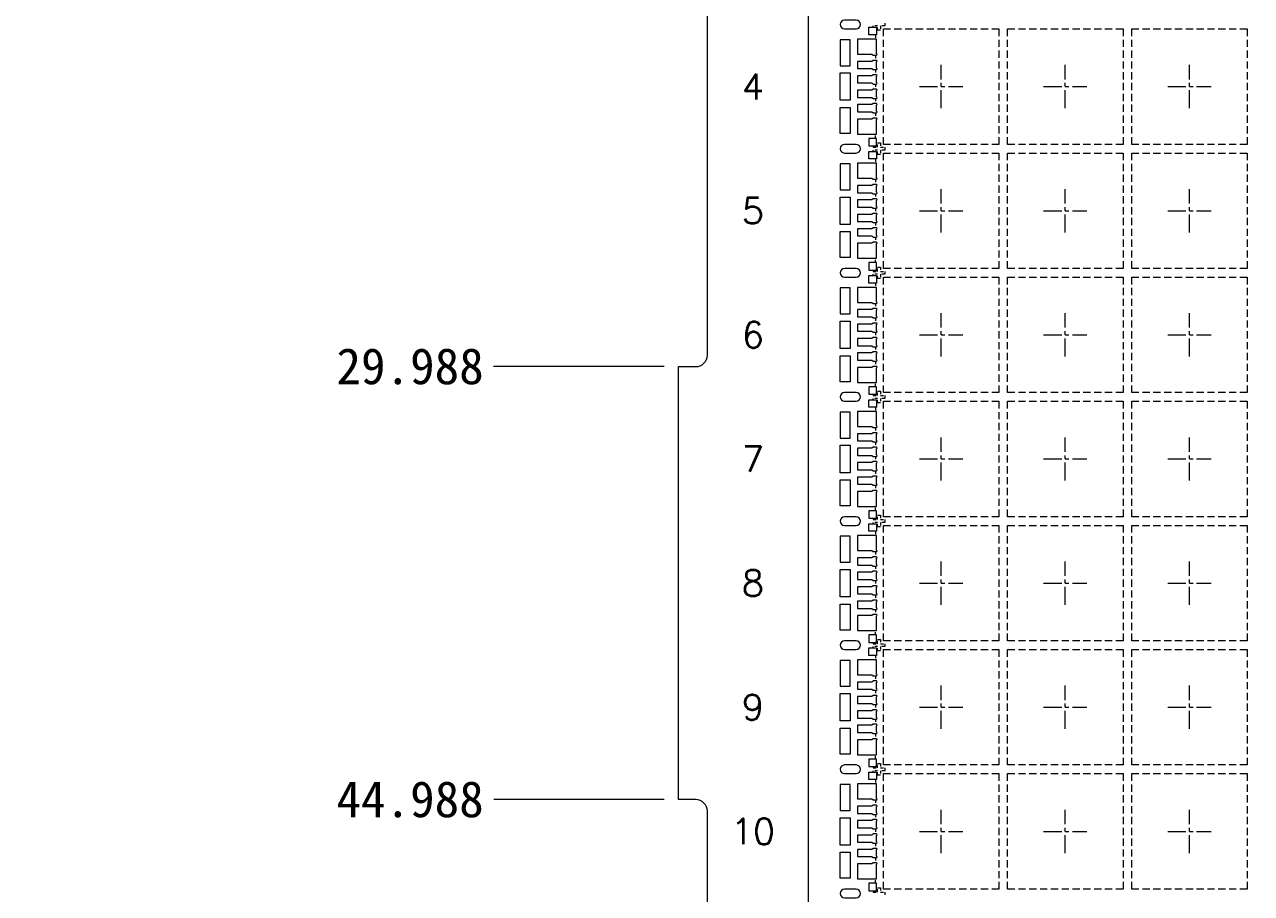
# Model space of a CAD drawing. Header units: millimetres. Extents: x -176 to -53, y -166 to -6.
# Drawn here: x -174.19 to -131.69, y -66.24 to -36.14 of the extents above; entities that cross this region are included whole.
import ezdxf

# ---------------------------------------------------------------- set-up
doc = ezdxf.new("R2010")
doc.units = ezdxf.units.MM
for name, pattern in [('CENTER', [2, 1.25, -0.25, 0.25, -0.25]), ('DASHED', [0.75, 0.5, -0.25]), ('HIDDEN', [0.375, 0.25, -0.125])]:
    doc.linetypes.add(name, pattern=pattern)
doc.layers.get('Defpoints').update_dxf_attribs({"lineweight": 18})
for name, color, linetype, lineweight in [('1', 7, 'Continuous', 18), ('1D', 4, 'Continuous', 18), ('2D', 4, 'Continuous', 18), ('PKG', 6, 'HIDDEN', 9)]:
    doc.layers.add(name, color=color, linetype=linetype, lineweight=lineweight)
doc.layers.add('中心线', color=1, linetype='CENTER')
doc.layers.add('标注', color=4, linetype='Continuous')
doc.styles.add('宋体', font='SimSun.ttf')
doc.dimstyles.new('St. ZB', dxfattribs={"dimtxt": 1.25, "dimasz": 0.8, "dimexe": 0.3, "dimexo": 0.2, "dimgap": 0.3, "dimtad": 0, "dimdec": 3, "dimzin": 0, "dimdsep": 46, "dimtxsty": '宋体', "dimcen": 0.09, "dimdle": 1.6, "dimclrd": 7, "dimclre": 1, "dimclrt": 256, "dimadec": 0, "dimazin": 0, "dimtfac": 1, "dimtdec": 3, "dimtmove": 0, "dimatfit": 3, "dimfxl": 1, "dimtolj": 1, "dimtzin": 0, "dimarcsym": 0})

# ---------------------------------------------------------------- blocks, each defined once
blk = doc.blocks.new('*D35')
at = {"layer": 'Defpoints', "color": 0, "transparency": 16777216}
for p in [(2203.711, 712.452), (2158.047, 682.471), (2164.461, 682.464)]:
    blk.add_point(p, dxfattribs=at)
at = {"layer": '标注', "color": 4, "linetype": 'Continuous', "lineweight": 5, "transparency": 16777216}
for p, q in [((2159.647, 682.471), (2158.047, 682.471)), ((2161.247, 682.464), (2159.647, 682.471)), ((2163.961, 682.464), (2161.247, 682.464))]:
    blk.add_line(p, q, dxfattribs=at)
at = {"layer": '标注', "lineweight": 0, "transparency": 16777216, "insert": (2155.163, 682.471), "char_height": 1.25, "attachment_point": 5, "style": '宋体'}
blk.add_mtext('\\A1;29.988', dxfattribs=at)
blk = doc.blocks.new('*D36')
at = {"layer": 'Defpoints', "color": 0, "transparency": 16777216}
for p in [(2203.711, 712.452), (2158.06, 667.471), (2164.461, 667.464)]:
    blk.add_point(p, dxfattribs=at)
at = {"layer": '标注', "color": 4, "linetype": 'Continuous', "lineweight": 5, "transparency": 16777216}
for p, q in [((2159.66, 667.471), (2158.06, 667.471)), ((2161.26, 667.464), (2159.66, 667.471)), ((2163.961, 667.464), (2161.26, 667.464))]:
    blk.add_line(p, q, dxfattribs=at)
at = {"layer": '标注', "lineweight": 0, "transparency": 16777216, "insert": (2155.163, 667.471), "char_height": 1.25, "attachment_point": 5, "style": '宋体'}
blk.add_mtext('\\A1;44.988', dxfattribs=at)
blk = doc.blocks.new('*D37')
at = {"layer": 'Defpoints', "color": 0, "transparency": 16777216}
for p in [(2203.711, 712.452), (2158.499, 638.978), (2164.966, 638.964)]:
    blk.add_point(p, dxfattribs=at)
at = {"layer": '标注', "color": 4, "linetype": 'Continuous', "lineweight": 5, "transparency": 16777216}
for p, q in [((2160.099, 638.978), (2158.499, 638.978)), ((2161.699, 638.964), (2160.099, 638.978)), ((2164.466, 638.964), (2161.699, 638.964))]:
    blk.add_line(p, q, dxfattribs=at)
at = {"layer": '标注', "lineweight": 0, "transparency": 16777216, "insert": (2149.791, 638.978), "char_height": 1.25, "attachment_point": 5, "style": '宋体'}
blk.add_mtext('\\A1;73.4880%%p0.300 TAPE', dxfattribs=at)
blk = doc.blocks.new('*D38')
at = {"layer": 'Defpoints', "color": 0, "transparency": 16777216}
for p in [(2203.711, 712.452), (2158.577, 635.95), (2165.461, 635.964)]:
    blk.add_point(p, dxfattribs=at)
at = {"layer": '标注', "color": 4, "linetype": 'Continuous', "lineweight": 5, "transparency": 16777216}
for p, q in [((2160.177, 635.95), (2158.577, 635.95)), ((2161.777, 635.964), (2160.177, 635.95)), ((2164.961, 635.964), (2161.777, 635.964))]:
    blk.add_line(p, q, dxfattribs=at)
at = {"layer": '标注', "lineweight": 0, "transparency": 16777216, "insert": (2155.704, 635.95), "char_height": 1.25, "attachment_point": 5, "style": '宋体'}
blk.add_mtext('\\A1;76.488', dxfattribs=at)
blk = doc.blocks.new('*D45')
at = {"layer": 'Defpoints', "color": 0, "transparency": 16777216}
for p in [(2203.711, 712.452), (2158.046, 647.464), (2164.461, 647.464)]:
    blk.add_point(p, dxfattribs=at)
at = {"layer": '标注', "color": 4, "linetype": 'Continuous', "lineweight": 5, "transparency": 16777216}
blk.add_line((2163.961, 647.464), (2158.046, 647.464), dxfattribs=at)
at = {"layer": '标注', "lineweight": 0, "transparency": 16777216, "insert": (2155.159, 647.464), "char_height": 1.25, "attachment_point": 5, "style": '宋体'}
blk.add_mtext('\\A1;64.988', dxfattribs=at)
blk = doc.blocks.new('*D47')
at = {"layer": 'Defpoints', "color": 0, "transparency": 16777216}
for p in [(2203.711, 712.452), (2168.961, 639.964), (2167.668, 632.405)]:
    blk.add_point(p, dxfattribs=at)
at = {"layer": '标注', "color": 4, "linetype": 'Continuous', "lineweight": 5, "transparency": 16777216}
for p, q in [((2168.961, 639.464), (2168.961, 635.605)), ((2168.961, 635.605), (2167.668, 634.005)), ((2167.668, 634.005), (2167.668, 632.405))]:
    blk.add_line(p, q, dxfattribs=at)
at = {"layer": '标注', "lineweight": 0, "transparency": 16777216, "insert": (2167.668, 629.521), "char_height": 1.25, "attachment_point": 5, "rotation": 90, "style": '宋体'}
blk.add_mtext('\\A1;34.750', dxfattribs=at)

msp = doc.modelspace()

# ---------------------------------------------------------------- linework, layer by layer
at = {"color": 6, "linetype": 'ByBlock', "lineweight": 0, "elevation": -0.0291}
msp.add_lwpolyline([(-75.0388, -94.4903), (-150.5388, -94.4903), (-151.5388, -93.4903), (-151.5388, -93.4903), (-151.5388, -93.4903), (-151.5388, -82.9903), (-150.9388, -82.9903, 0.4142136), (-150.5388, -82.5903), (-150.5388, -63.3903, 0.4142136), (-150.9388, -62.9903), (-151.5388, -62.9903), (-151.5388, -47.9903), (-150.9388, -47.9903, 0.4142136), (-150.5388, -47.5903), (-150.5388, -28.3903, 0.4142136), (-150.9388, -27.9903), (-151.5388, -27.9903), (-151.5388, -17.4903), (-151.5388, -17.4903), (-151.5388, -17.4903), (-150.5388, -16.4903), (-75.0388, -16.4903)], format="xyb", dxfattribs=at)
at = {"lineweight": 0, "ltscale": 10, "elevation": -0.0291}
for points in [[(-145.3838, -35.9903), (-145.7888, -35.9903, 1), (-145.7888, -36.2903), (-145.3838, -36.2903, 1)], [(-145.3838, -40.2903), (-145.7888, -40.2903, 1), (-145.7888, -40.5903), (-145.3838, -40.5903, 1)], [(-145.3838, -44.5903), (-145.7888, -44.5903, 1), (-145.7888, -44.8903), (-145.3838, -44.8903, 1)], [(-145.3838, -48.8903), (-145.7888, -48.8903, 1), (-145.7888, -49.1903), (-145.3838, -49.1903, 1)], [(-145.3838, -53.1903), (-145.7888, -53.1903, 1), (-145.7888, -53.4903), (-145.3838, -53.4903, 1)], [(-145.3838, -57.4903), (-145.7888, -57.4903, 1), (-145.7888, -57.7903), (-145.3838, -57.7903, 1)], [(-145.3838, -61.7903), (-145.7888, -61.7903, 1), (-145.7888, -62.0903), (-145.3838, -62.0903, 1)], [(-145.3838, -66.0903), (-145.7888, -66.0903, 1), (-145.7888, -66.3903), (-145.3838, -66.3903, 1)]]:
    msp.add_lwpolyline(points, format="xyb", close=True, dxfattribs=at)
for points in [[(-145.9388, -37.5653), (-145.5888, -37.5653), (-145.5888, -36.6653), (-145.9388, -36.6653)], [(-145.9388, -37.8153), (-145.5888, -37.8153), (-145.5888, -38.7653), (-145.9388, -38.7653)], [(-145.5888, -39.0153), (-145.5888, -39.9153), (-145.9388, -39.9153), (-145.9388, -39.0153)], [(-145.9388, -41.8653), (-145.5888, -41.8653), (-145.5888, -40.9653), (-145.9388, -40.9653)], [(-145.9388, -42.1153), (-145.5888, -42.1153), (-145.5888, -43.0653), (-145.9388, -43.0653)], [(-145.5888, -43.3153), (-145.5888, -44.2153), (-145.9388, -44.2153), (-145.9388, -43.3153)], [(-145.9388, -46.1653), (-145.5888, -46.1653), (-145.5888, -45.2653), (-145.9388, -45.2653)], [(-145.9388, -46.4153), (-145.5888, -46.4153), (-145.5888, -47.3653), (-145.9388, -47.3653)], [(-145.5888, -47.6153), (-145.5888, -48.5153), (-145.9388, -48.5153), (-145.9388, -47.6153)], [(-145.9388, -50.4653), (-145.5888, -50.4653), (-145.5888, -49.5653), (-145.9388, -49.5653)], [(-145.9388, -50.7153), (-145.5888, -50.7153), (-145.5888, -51.6653), (-145.9388, -51.6653)], [(-145.5888, -51.9153), (-145.5888, -52.8153), (-145.9388, -52.8153), (-145.9388, -51.9153)], [(-145.9388, -54.7653), (-145.5888, -54.7653), (-145.5888, -53.8653), (-145.9388, -53.8653)], [(-145.9388, -55.0153), (-145.5888, -55.0153), (-145.5888, -55.9653), (-145.9388, -55.9653)], [(-145.5888, -56.2153), (-145.5888, -57.1153), (-145.9388, -57.1153), (-145.9388, -56.2153)], [(-145.9388, -59.0653), (-145.5888, -59.0653), (-145.5888, -58.1653), (-145.9388, -58.1653)], [(-145.9388, -59.3153), (-145.5888, -59.3153), (-145.5888, -60.2653), (-145.9388, -60.2653)], [(-145.5888, -60.5153), (-145.5888, -61.4153), (-145.9388, -61.4153), (-145.9388, -60.5153)], [(-145.9388, -63.3653), (-145.5888, -63.3653), (-145.5888, -62.4653), (-145.9388, -62.4653)], [(-145.9388, -63.6153), (-145.5888, -63.6153), (-145.5888, -64.5653), (-145.9388, -64.5653)], [(-145.5888, -64.8153), (-145.5888, -65.7153), (-145.9388, -65.7153), (-145.9388, -64.8153)]]:
    msp.add_lwpolyline(points, close=True, dxfattribs=at)
at = {"layer": '1', "lineweight": 0, "elevation": -0.0291}
for points in [[(-144.6838, -36.4953), (-144.9438, -36.4953), (-144.9438, -36.2353), (-144.6838, -36.2353)], [(-144.6838, -40.0853), (-144.9438, -40.0853), (-144.9438, -40.3453), (-144.6838, -40.3453)], [(-144.6838, -40.7953), (-144.9438, -40.7953), (-144.9438, -40.5353), (-144.6838, -40.5353)], [(-144.6838, -44.3853), (-144.9438, -44.3853), (-144.9438, -44.6453), (-144.6838, -44.6453)], [(-144.6838, -45.0953), (-144.9438, -45.0953), (-144.9438, -44.8353), (-144.6838, -44.8353)], [(-144.6838, -48.6853), (-144.9438, -48.6853), (-144.9438, -48.9453), (-144.6838, -48.9453)], [(-144.6838, -49.3953), (-144.9438, -49.3953), (-144.9438, -49.1353), (-144.6838, -49.1353)], [(-144.6838, -52.9853), (-144.9438, -52.9853), (-144.9438, -53.2453), (-144.6838, -53.2453)], [(-144.6838, -53.6953), (-144.9438, -53.6953), (-144.9438, -53.4353), (-144.6838, -53.4353)], [(-144.6838, -57.2853), (-144.9438, -57.2853), (-144.9438, -57.5453), (-144.6838, -57.5453)], [(-144.6838, -57.9953), (-144.9438, -57.9953), (-144.9438, -57.7353), (-144.6838, -57.7353)], [(-144.6838, -61.5853), (-144.9438, -61.5853), (-144.9438, -61.8453), (-144.6838, -61.8453)], [(-144.6838, -62.2953), (-144.9438, -62.2953), (-144.9438, -62.0353), (-144.6838, -62.0353)], [(-144.6838, -65.8853), (-144.9438, -65.8853), (-144.9438, -66.1453), (-144.6838, -66.1453)]]:
    msp.add_lwpolyline(points, close=True, dxfattribs=at)
for points in [[(-144.7888, -37.2003), (-144.6838, -37.2003, 1), (-144.6838, -37.1503), (-144.6838, -36.6453), (-145.3388, -36.6453), (-145.3388, -37.1653), (-144.8388, -37.1653)], [(-144.8388, -39.4153), (-145.3388, -39.4153), (-145.3388, -39.9353), (-144.6838, -39.9353), (-144.6838, -39.4303, 1), (-144.6838, -39.3803), (-144.7888, -39.3803)], [(-144.7888, -41.5003), (-144.6838, -41.5003, 1), (-144.6838, -41.4503), (-144.6838, -40.9453), (-145.3388, -40.9453), (-145.3388, -41.4653), (-144.8388, -41.4653)], [(-144.8388, -43.7153), (-145.3388, -43.7153), (-145.3388, -44.2353), (-144.6838, -44.2353), (-144.6838, -43.7303, 1), (-144.6838, -43.6803), (-144.7888, -43.6803)], [(-144.7888, -45.8003), (-144.6838, -45.8003, 1), (-144.6838, -45.7503), (-144.6838, -45.2453), (-145.3388, -45.2453), (-145.3388, -45.7653), (-144.8388, -45.7653)], [(-144.8388, -48.0153), (-145.3388, -48.0153), (-145.3388, -48.5353), (-144.6838, -48.5353), (-144.6838, -48.0303, 1), (-144.6838, -47.9803), (-144.7888, -47.9803)], [(-144.7888, -50.1003), (-144.6838, -50.1003, 1), (-144.6838, -50.0503), (-144.6838, -49.5453), (-145.3388, -49.5453), (-145.3388, -50.0653), (-144.8388, -50.0653)], [(-144.8388, -52.3153), (-145.3388, -52.3153), (-145.3388, -52.8353), (-144.6838, -52.8353), (-144.6838, -52.3303, 1), (-144.6838, -52.2803), (-144.7888, -52.2803)], [(-144.7888, -54.4003), (-144.6838, -54.4003, 1), (-144.6838, -54.3503), (-144.6838, -53.8453), (-145.3388, -53.8453), (-145.3388, -54.3653), (-144.8388, -54.3653)], [(-144.8388, -56.6153), (-145.3388, -56.6153), (-145.3388, -57.1353), (-144.6838, -57.1353), (-144.6838, -56.6303, 1), (-144.6838, -56.5803), (-144.7888, -56.5803)], [(-144.7888, -58.7003), (-144.6838, -58.7003, 1), (-144.6838, -58.6503), (-144.6838, -58.1453), (-145.3388, -58.1453), (-145.3388, -58.6653), (-144.8388, -58.6653)], [(-144.8388, -60.9153), (-145.3388, -60.9153), (-145.3388, -61.4353), (-144.6838, -61.4353), (-144.6838, -60.9303, 1), (-144.6838, -60.8803), (-144.7888, -60.8803)], [(-144.7888, -63.0003), (-144.6838, -63.0003, 1), (-144.6838, -62.9503), (-144.6838, -62.4453), (-145.3388, -62.4453), (-145.3388, -62.9653), (-144.8388, -62.9653)], [(-144.8388, -65.2153), (-145.3388, -65.2153), (-145.3388, -65.7353), (-144.6838, -65.7353), (-144.6838, -65.2303, 1), (-144.6838, -65.1803), (-144.7888, -65.1803)]]:
    msp.add_lwpolyline(points, format="xyb", close=True, dxfattribs=at)
at = {"layer": '1', "color": 7, "lineweight": 0, "elevation": -0.0291}
for points in [[(-144.7888, -37.3803), (-144.8388, -37.4153), (-145.3388, -37.4153), (-145.3388, -37.6653), (-144.8388, -37.6653), (-144.7888, -37.7003), (-144.6838, -37.7003, 1), (-144.6838, -37.6503), (-144.6838, -37.4303, 1), (-144.6838, -37.3803)], [(-144.7888, -38.3803), (-144.8388, -38.4153), (-145.3388, -38.4153), (-145.3388, -38.6653), (-144.8388, -38.6653), (-144.7888, -38.7003), (-144.6838, -38.7003, 1), (-144.6838, -38.6503), (-144.6838, -38.4303, 1), (-144.6838, -38.3803)], [(-144.7888, -41.6803), (-144.8388, -41.7153), (-145.3388, -41.7153), (-145.3388, -41.9653), (-144.8388, -41.9653), (-144.7888, -42.0003), (-144.6838, -42.0003, 1), (-144.6838, -41.9503), (-144.6838, -41.7303, 1), (-144.6838, -41.6803)], [(-144.7888, -42.6803), (-144.8388, -42.7153), (-145.3388, -42.7153), (-145.3388, -42.9653), (-144.8388, -42.9653), (-144.7888, -43.0003), (-144.6838, -43.0003, 1), (-144.6838, -42.9503), (-144.6838, -42.7303, 1), (-144.6838, -42.6803)], [(-144.7888, -45.9803), (-144.8388, -46.0153), (-145.3388, -46.0153), (-145.3388, -46.2653), (-144.8388, -46.2653), (-144.7888, -46.3003), (-144.6838, -46.3003, 1), (-144.6838, -46.2503), (-144.6838, -46.0303, 1), (-144.6838, -45.9803)], [(-144.7888, -46.9803), (-144.8388, -47.0153), (-145.3388, -47.0153), (-145.3388, -47.2653), (-144.8388, -47.2653), (-144.7888, -47.3003), (-144.6838, -47.3003, 1), (-144.6838, -47.2503), (-144.6838, -47.0303, 1), (-144.6838, -46.9803)], [(-144.7888, -50.2803), (-144.8388, -50.3153), (-145.3388, -50.3153), (-145.3388, -50.5653), (-144.8388, -50.5653), (-144.7888, -50.6003), (-144.6838, -50.6003, 1), (-144.6838, -50.5503), (-144.6838, -50.3303, 1), (-144.6838, -50.2803)], [(-144.7888, -51.2803), (-144.8388, -51.3153), (-145.3388, -51.3153), (-145.3388, -51.5653), (-144.8388, -51.5653), (-144.7888, -51.6003), (-144.6838, -51.6003, 1), (-144.6838, -51.5503), (-144.6838, -51.3303, 1), (-144.6838, -51.2803)], [(-144.7888, -54.5803), (-144.8388, -54.6153), (-145.3388, -54.6153), (-145.3388, -54.8653), (-144.8388, -54.8653), (-144.7888, -54.9003), (-144.6838, -54.9003, 1), (-144.6838, -54.8503), (-144.6838, -54.6303, 1), (-144.6838, -54.5803)], [(-144.7888, -55.5803), (-144.8388, -55.6153), (-145.3388, -55.6153), (-145.3388, -55.8653), (-144.8388, -55.8653), (-144.7888, -55.9003), (-144.6838, -55.9003, 1), (-144.6838, -55.8503), (-144.6838, -55.6303, 1), (-144.6838, -55.5803)], [(-144.7888, -58.8803), (-144.8388, -58.9153), (-145.3388, -58.9153), (-145.3388, -59.1653), (-144.8388, -59.1653), (-144.7888, -59.2003), (-144.6838, -59.2003, 1), (-144.6838, -59.1503), (-144.6838, -58.9303, 1), (-144.6838, -58.8803)], [(-144.7888, -59.8803), (-144.8388, -59.9153), (-145.3388, -59.9153), (-145.3388, -60.1653), (-144.8388, -60.1653), (-144.7888, -60.2003), (-144.6838, -60.2003, 1), (-144.6838, -60.1503), (-144.6838, -59.9303, 1), (-144.6838, -59.8803)], [(-144.7888, -63.1803), (-144.8388, -63.2153), (-145.3388, -63.2153), (-145.3388, -63.4653), (-144.8388, -63.4653), (-144.7888, -63.5003), (-144.6838, -63.5003, 1), (-144.6838, -63.4503), (-144.6838, -63.2303, 1), (-144.6838, -63.1803)], [(-144.7888, -64.1803), (-144.8388, -64.2153), (-145.3388, -64.2153), (-145.3388, -64.4653), (-144.8388, -64.4653), (-144.7888, -64.5003), (-144.6838, -64.5003, 1), (-144.6838, -64.4503), (-144.6838, -64.2303, 1), (-144.6838, -64.1803)]]:
    msp.add_lwpolyline(points, format="xyb", close=True, dxfattribs=at)
at = {"layer": '1', "lineweight": 0, "elevation": -0.0291}
for points in [[(-144.6838, -38.1503), (-144.6838, -37.9303, 1), (-144.6838, -37.8803), (-144.7888, -37.8803), (-144.8388, -37.9153), (-145.3388, -37.9153), (-145.3388, -38.1653), (-144.8388, -38.1653)], [(-144.6838, -39.1503), (-144.6838, -38.9303, 1), (-144.6838, -38.8803), (-144.7888, -38.8803), (-144.8388, -38.9153), (-145.3388, -38.9153), (-145.3388, -39.1653), (-144.8388, -39.1653)], [(-144.6838, -42.4503), (-144.6838, -42.2303, 1), (-144.6838, -42.1803), (-144.7888, -42.1803), (-144.8388, -42.2153), (-145.3388, -42.2153), (-145.3388, -42.4653), (-144.8388, -42.4653)], [(-144.6838, -43.4503), (-144.6838, -43.2303, 1), (-144.6838, -43.1803), (-144.7888, -43.1803), (-144.8388, -43.2153), (-145.3388, -43.2153), (-145.3388, -43.4653), (-144.8388, -43.4653)], [(-144.6838, -46.7503), (-144.6838, -46.5303, 1), (-144.6838, -46.4803), (-144.7888, -46.4803), (-144.8388, -46.5153), (-145.3388, -46.5153), (-145.3388, -46.7653), (-144.8388, -46.7653)], [(-144.6838, -47.7503), (-144.6838, -47.5303, 1), (-144.6838, -47.4803), (-144.7888, -47.4803), (-144.8388, -47.5153), (-145.3388, -47.5153), (-145.3388, -47.7653), (-144.8388, -47.7653)], [(-144.6838, -51.0503), (-144.6838, -50.8303, 1), (-144.6838, -50.7803), (-144.7888, -50.7803), (-144.8388, -50.8153), (-145.3388, -50.8153), (-145.3388, -51.0653), (-144.8388, -51.0653)], [(-144.6838, -52.0503), (-144.6838, -51.8303, 1), (-144.6838, -51.7803), (-144.7888, -51.7803), (-144.8388, -51.8153), (-145.3388, -51.8153), (-145.3388, -52.0653), (-144.8388, -52.0653)], [(-144.6838, -55.3503), (-144.6838, -55.1303, 1), (-144.6838, -55.0803), (-144.7888, -55.0803), (-144.8388, -55.1153), (-145.3388, -55.1153), (-145.3388, -55.3653), (-144.8388, -55.3653)], [(-144.6838, -56.3503), (-144.6838, -56.1303, 1), (-144.6838, -56.0803), (-144.7888, -56.0803), (-144.8388, -56.1153), (-145.3388, -56.1153), (-145.3388, -56.3653), (-144.8388, -56.3653)], [(-144.6838, -59.6503), (-144.6838, -59.4303, 1), (-144.6838, -59.3803), (-144.7888, -59.3803), (-144.8388, -59.4153), (-145.3388, -59.4153), (-145.3388, -59.6653), (-144.8388, -59.6653)], [(-144.6838, -60.6503), (-144.6838, -60.4303, 1), (-144.6838, -60.3803), (-144.7888, -60.3803), (-144.8388, -60.4153), (-145.3388, -60.4153), (-145.3388, -60.6653), (-144.8388, -60.6653)], [(-144.6838, -63.9503), (-144.6838, -63.7303, 1), (-144.6838, -63.6803), (-144.7888, -63.6803), (-144.8388, -63.7153), (-145.3388, -63.7153), (-145.3388, -63.9653), (-144.8388, -63.9653)], [(-144.6838, -64.9503), (-144.6838, -64.7303, 1), (-144.6838, -64.6803), (-144.7888, -64.6803), (-144.8388, -64.7153), (-145.3388, -64.7153), (-145.3388, -64.9653), (-144.8388, -64.9653)]]:
    msp.add_lwpolyline(points, format="xyb", dxfattribs=at)
at = {"layer": '1', "color": 7, "lineweight": 0, "elevation": -0.0291}
for points in [[(-144.8388, -38.1653), (-144.7888, -38.2003), (-144.6838, -38.2003, 1), (-144.6838, -38.1503)], [(-144.8388, -39.1653), (-144.7888, -39.2003), (-144.6838, -39.2003, 1), (-144.6838, -39.1503)], [(-144.8388, -42.4653), (-144.7888, -42.5003), (-144.6838, -42.5003, 1), (-144.6838, -42.4503)], [(-144.8388, -43.4653), (-144.7888, -43.5003), (-144.6838, -43.5003, 1), (-144.6838, -43.4503)], [(-144.8388, -46.7653), (-144.7888, -46.8003), (-144.6838, -46.8003, 1), (-144.6838, -46.7503)], [(-144.8388, -47.7653), (-144.7888, -47.8003), (-144.6838, -47.8003, 1), (-144.6838, -47.7503)], [(-144.8388, -51.0653), (-144.7888, -51.1003), (-144.6838, -51.1003, 1), (-144.6838, -51.0503)], [(-144.8388, -52.0653), (-144.7888, -52.1003), (-144.6838, -52.1003, 1), (-144.6838, -52.0503)], [(-144.8388, -55.3653), (-144.7888, -55.4003), (-144.6838, -55.4003, 1), (-144.6838, -55.3503)], [(-144.8388, -56.3653), (-144.7888, -56.4003), (-144.6838, -56.4003, 1), (-144.6838, -56.3503)], [(-144.8388, -59.6653), (-144.7888, -59.7003), (-144.6838, -59.7003, 1), (-144.6838, -59.6503)], [(-144.8388, -60.6653), (-144.7888, -60.7003), (-144.6838, -60.7003, 1), (-144.6838, -60.6503)], [(-144.8388, -63.9653), (-144.7888, -64.0003), (-144.6838, -64.0003, 1), (-144.6838, -63.9503)], [(-144.8388, -64.9653), (-144.7888, -65.0003), (-144.6838, -65.0003, 1), (-144.6838, -64.9503)]]:
    msp.add_lwpolyline(points, format="xyb", dxfattribs=at)
at = {"layer": '1D', "color": 1, "lineweight": 0, "elevation": -0.0291}
msp.add_lwpolyline([(-75.0388, -90.4903), (-147.0388, -90.4903), (-147.0388, -20.4903), (-75.0388, -20.4903)], dxfattribs=at)
at = {"layer": '1D', "linetype": 'HIDDEN', "lineweight": 0, "ltscale": 0.1, "elevation": -0.0291}
for points in [[(-144.7088, -36.4953), (-144.7088, -36.6453)], [(-144.7088, -37.2003), (-144.7088, -37.3803)], [(-144.7088, -37.7003), (-144.7088, -37.8803)], [(-144.7088, -38.2003), (-144.7088, -38.3803)], [(-144.7088, -38.7003), (-144.7088, -38.8803)], [(-144.7088, -39.2003), (-144.7088, -39.3803)], [(-144.7088, -40.0853), (-144.7088, -39.9353)], [(-144.7088, -40.7953), (-144.7088, -40.9453)], [(-144.7088, -41.5003), (-144.7088, -41.6803)], [(-144.7088, -42.0003), (-144.7088, -42.1803)], [(-144.7088, -42.5003), (-144.7088, -42.6803)], [(-144.7088, -43.0003), (-144.7088, -43.1803)], [(-144.7088, -43.5003), (-144.7088, -43.6803)], [(-144.7088, -44.3853), (-144.7088, -44.2353)], [(-144.7088, -45.0953), (-144.7088, -45.2453)], [(-144.7088, -45.8003), (-144.7088, -45.9803)], [(-144.7088, -46.3003), (-144.7088, -46.4803)], [(-144.7088, -46.8003), (-144.7088, -46.9803)], [(-144.7088, -47.3003), (-144.7088, -47.4803)], [(-144.7088, -47.8003), (-144.7088, -47.9803)], [(-144.7088, -48.6853), (-144.7088, -48.5353)], [(-144.7088, -49.3953), (-144.7088, -49.5453)], [(-144.7088, -50.1003), (-144.7088, -50.2803)], [(-144.7088, -50.6003), (-144.7088, -50.7803)], [(-144.7088, -51.1003), (-144.7088, -51.2803)], [(-144.7088, -51.6003), (-144.7088, -51.7803)], [(-144.7088, -52.1003), (-144.7088, -52.2803)], [(-144.7088, -52.9853), (-144.7088, -52.8353)], [(-144.7088, -53.6953), (-144.7088, -53.8453)], [(-144.7088, -54.4003), (-144.7088, -54.5803)], [(-144.7088, -54.9003), (-144.7088, -55.0803)], [(-144.7088, -55.4003), (-144.7088, -55.5803)], [(-144.7088, -55.9003), (-144.7088, -56.0803)], [(-144.7088, -56.4003), (-144.7088, -56.5803)], [(-144.7088, -57.2853), (-144.7088, -57.1353)], [(-144.7088, -57.9953), (-144.7088, -58.1453)], [(-144.7088, -58.7003), (-144.7088, -58.8803)], [(-144.7088, -59.2003), (-144.7088, -59.3803)], [(-144.7088, -59.7003), (-144.7088, -59.8803)], [(-144.7088, -60.2003), (-144.7088, -60.3803)], [(-144.7088, -60.7003), (-144.7088, -60.8803)], [(-144.7088, -61.5853), (-144.7088, -61.4353)], [(-144.7088, -62.2953), (-144.7088, -62.4453)], [(-144.7088, -63.0003), (-144.7088, -63.1803)], [(-144.7088, -63.5003), (-144.7088, -63.6803)], [(-144.7088, -64.0003), (-144.7088, -64.1803)], [(-144.7088, -64.5003), (-144.7088, -64.6803)], [(-144.7088, -65.0003), (-144.7088, -65.1803)], [(-144.7088, -65.8853), (-144.7088, -65.7353)]]:
    msp.add_lwpolyline(points, dxfattribs=at)
at = {"layer": '2D', "color": 4, "linetype": 'HIDDEN', "lineweight": 0, "ltscale": 0.05}
for p, q in [((-144.3888, -36.0903, -0.0291), (-144.3888, -36.1903, -0.0291)), ((-144.6388, -36.1903, -0.0291), (-144.7888, -36.1903, -0.0291)), ((-144.7888, -36.2353, -0.0291), (-144.7888, -36.1903, -0.0291)), ((-144.6388, -36.3403, -0.0291), (-144.6388, -36.1903, -0.0291)), ((-144.5388, -36.3403, -0.0291), (-144.6388, -36.3403, -0.0291)), ((-144.3888, -36.1903, -0.0291), (-144.5388, -36.1903, -0.0291)), ((-144.5388, -36.1903, -0.0291), (-144.5388, -36.3403, -0.0291)), ((-144.7888, -40.3453, -0.0291), (-144.7888, -40.3903, -0.0291)), ((-144.6388, -40.2403, -0.0291), (-144.5388, -40.2403, -0.0291)), ((-144.6388, -40.3903, -0.0291), (-144.6388, -40.2403, -0.0291)), ((-144.5388, -40.2403, -0.0291), (-144.5388, -40.3903, -0.0291)), ((-144.7888, -40.3903, -0.0291), (-144.6388, -40.3903, -0.0291)), ((-144.6388, -40.4903, -0.0291), (-144.7888, -40.4903, -0.0291)), ((-144.7888, -40.5353, -0.0291), (-144.7888, -40.4903, -0.0291)), ((-144.6388, -40.6403, -0.0291), (-144.6388, -40.4903, -0.0291)), ((-144.5388, -40.6403, -0.0291), (-144.6388, -40.6403, -0.0291)), ((-144.5388, -40.3903, -0.0291), (-144.3888, -40.3903, -0.0291)), ((-144.3888, -40.4903, -0.0291), (-144.5388, -40.4903, -0.0291)), ((-144.5388, -40.4903, -0.0291), (-144.5388, -40.6403, -0.0291)), ((-144.3888, -40.3903, -0.0291), (-144.3888, -40.4903, -0.0291)), ((-144.6388, -44.5403, -0.0291), (-144.5388, -44.5403, -0.0291)), ((-144.6388, -44.6903, -0.0291), (-144.6388, -44.5403, -0.0291)), ((-144.5388, -44.5403, -0.0291), (-144.5388, -44.6903, -0.0291)), ((-144.7888, -44.6453, -0.0291), (-144.7888, -44.6903, -0.0291)), ((-144.7888, -44.6903, -0.0291), (-144.6388, -44.6903, -0.0291)), ((-144.6388, -44.7903, -0.0291), (-144.7888, -44.7903, -0.0291)), ((-144.7888, -44.8353, -0.0291), (-144.7888, -44.7903, -0.0291)), ((-144.6388, -44.9403, -0.0291), (-144.6388, -44.7903, -0.0291)), ((-144.5388, -44.9403, -0.0291), (-144.6388, -44.9403, -0.0291)), ((-144.5388, -44.6903, -0.0291), (-144.3888, -44.6903, -0.0291)), ((-144.3888, -44.7903, -0.0291), (-144.5388, -44.7903, -0.0291)), ((-144.5388, -44.7903, -0.0291), (-144.5388, -44.9403, -0.0291)), ((-144.3888, -44.6903, -0.0291), (-144.3888, -44.7903, -0.0291)), ((-144.6388, -48.8403, -0.0291), (-144.5388, -48.8403, -0.0291)), ((-144.6388, -48.9903, -0.0291), (-144.6388, -48.8403, -0.0291)), ((-144.5388, -48.8403, -0.0291), (-144.5388, -48.9903, -0.0291)), ((-144.7888, -48.9453, -0.0291), (-144.7888, -48.9903, -0.0291)), ((-144.7888, -48.9903, -0.0291), (-144.6388, -48.9903, -0.0291)), ((-144.6388, -49.0903, -0.0291), (-144.7888, -49.0903, -0.0291)), ((-144.7888, -49.1353, -0.0291), (-144.7888, -49.0903, -0.0291)), ((-144.6388, -49.2403, -0.0291), (-144.6388, -49.0903, -0.0291)), ((-144.5388, -49.2403, -0.0291), (-144.6388, -49.2403, -0.0291)), ((-144.5388, -48.9903, -0.0291), (-144.3888, -48.9903, -0.0291)), ((-144.3888, -49.0903, -0.0291), (-144.5388, -49.0903, -0.0291)), ((-144.5388, -49.0903, -0.0291), (-144.5388, -49.2403, -0.0291)), ((-144.3888, -48.9903, -0.0291), (-144.3888, -49.0903, -0.0291)), ((-144.7888, -53.2453, -0.0291), (-144.7888, -53.2903, -0.0291)), ((-144.7888, -53.2903, -0.0291), (-144.6388, -53.2903, -0.0291)), ((-144.6388, -53.3903, -0.0291), (-144.7888, -53.3903, -0.0291)), ((-144.7888, -53.4353, -0.0291), (-144.7888, -53.3903, -0.0291)), ((-144.6388, -53.1403, -0.0291), (-144.5388, -53.1403, -0.0291)), ((-144.6388, -53.2903, -0.0291), (-144.6388, -53.1403, -0.0291)), ((-144.6388, -53.5403, -0.0291), (-144.6388, -53.3903, -0.0291)), ((-144.5388, -53.5403, -0.0291), (-144.6388, -53.5403, -0.0291)), ((-144.5388, -53.1403, -0.0291), (-144.5388, -53.2903, -0.0291)), ((-144.5388, -53.2903, -0.0291), (-144.3888, -53.2903, -0.0291)), ((-144.3888, -53.3903, -0.0291), (-144.5388, -53.3903, -0.0291)), ((-144.5388, -53.3903, -0.0291), (-144.5388, -53.5403, -0.0291)), ((-144.3888, -53.2903, -0.0291), (-144.3888, -53.3903, -0.0291)), ((-144.7888, -57.5453, -0.0291), (-144.7888, -57.5903, -0.0291)), ((-144.7888, -57.5903, -0.0291), (-144.6388, -57.5903, -0.0291)), ((-144.6388, -57.6903, -0.0291), (-144.7888, -57.6903, -0.0291)), ((-144.7888, -57.7353, -0.0291), (-144.7888, -57.6903, -0.0291)), ((-144.6388, -57.4403, -0.0291), (-144.5388, -57.4403, -0.0291)), ((-144.6388, -57.5903, -0.0291), (-144.6388, -57.4403, -0.0291)), ((-144.6388, -57.8403, -0.0291), (-144.6388, -57.6903, -0.0291)), ((-144.5388, -57.4403, -0.0291), (-144.5388, -57.5903, -0.0291)), ((-144.5388, -57.5903, -0.0291), (-144.3888, -57.5903, -0.0291)), ((-144.3888, -57.6903, -0.0291), (-144.5388, -57.6903, -0.0291)), ((-144.5388, -57.6903, -0.0291), (-144.5388, -57.8403, -0.0291)), ((-144.3888, -57.5903, -0.0291), (-144.3888, -57.6903, -0.0291)), ((-144.5388, -57.8403, -0.0291), (-144.6388, -57.8403, -0.0291)), ((-144.7888, -61.8453, -0.0291), (-144.7888, -61.8903, -0.0291)), ((-144.7888, -61.8903, -0.0291), (-144.6388, -61.8903, -0.0291)), ((-144.6388, -61.9903, -0.0291), (-144.7888, -61.9903, -0.0291)), ((-144.7888, -62.0353, -0.0291), (-144.7888, -61.9903, -0.0291)), ((-144.6388, -61.7403, -0.0291), (-144.5388, -61.7403, -0.0291)), ((-144.6388, -61.8903, -0.0291), (-144.6388, -61.7403, -0.0291)), ((-144.6388, -62.1403, -0.0291), (-144.6388, -61.9903, -0.0291)), ((-144.5388, -61.7403, -0.0291), (-144.5388, -61.8903, -0.0291)), ((-144.5388, -61.8903, -0.0291), (-144.3888, -61.8903, -0.0291)), ((-144.3888, -61.9903, -0.0291), (-144.5388, -61.9903, -0.0291)), ((-144.5388, -61.9903, -0.0291), (-144.5388, -62.1403, -0.0291)), ((-144.3888, -61.8903, -0.0291), (-144.3888, -61.9903, -0.0291)), ((-144.5388, -62.1403, -0.0291), (-144.6388, -62.1403, -0.0291)), ((-144.7888, -66.1453, -0.0291), (-144.7888, -66.1903, -0.0291)), ((-144.7888, -66.1903, -0.0291), (-144.6388, -66.1903, -0.0291)), ((-144.6388, -66.0403, -0.0291), (-144.5388, -66.0403, -0.0291)), ((-144.6388, -66.1903, -0.0291), (-144.6388, -66.0403, -0.0291)), ((-144.5388, -66.0403, -0.0291), (-144.5388, -66.1903, -0.0291)), ((-144.5388, -66.1903, -0.0291), (-144.3888, -66.1903, -0.0291)), ((-144.3888, -66.1903, -0.0291), (-144.3888, -66.2903, -0.0291))]:
    msp.add_line(p, q, dxfattribs=at)
at = {"layer": 'PKG', "color": 2, "linetype": 'DASHED', "lineweight": 0, "ltscale": 0.5, "elevation": -0.0291}
for points in [[(-144.4388, -36.2903), (-140.4388, -36.2903), (-140.4388, -40.2903), (-144.4388, -40.2903)], [(-140.1388, -36.2903), (-136.1388, -36.2903), (-136.1388, -40.2903), (-140.1388, -40.2903)], [(-135.8388, -36.2903), (-131.8388, -36.2903), (-131.8388, -40.2903), (-135.8388, -40.2903)], [(-144.4388, -40.5903), (-140.4388, -40.5903), (-140.4388, -44.5903), (-144.4388, -44.5903)], [(-140.1388, -40.5903), (-136.1388, -40.5903), (-136.1388, -44.5903), (-140.1388, -44.5903)], [(-135.8388, -40.5903), (-131.8388, -40.5903), (-131.8388, -44.5903), (-135.8388, -44.5903)], [(-144.4388, -44.8903), (-140.4388, -44.8903), (-140.4388, -48.8903), (-144.4388, -48.8903)], [(-140.1388, -44.8903), (-136.1388, -44.8903), (-136.1388, -48.8903), (-140.1388, -48.8903)], [(-135.8388, -44.8903), (-131.8388, -44.8903), (-131.8388, -48.8903), (-135.8388, -48.8903)], [(-144.4388, -49.1903), (-140.4388, -49.1903), (-140.4388, -53.1903), (-144.4388, -53.1903)], [(-140.1388, -49.1903), (-136.1388, -49.1903), (-136.1388, -53.1903), (-140.1388, -53.1903)], [(-135.8388, -49.1903), (-131.8388, -49.1903), (-131.8388, -53.1903), (-135.8388, -53.1903)], [(-144.4388, -53.4903), (-140.4388, -53.4903), (-140.4388, -57.4903), (-144.4388, -57.4903)], [(-140.1388, -53.4903), (-136.1388, -53.4903), (-136.1388, -57.4903), (-140.1388, -57.4903)], [(-135.8388, -53.4903), (-131.8388, -53.4903), (-131.8388, -57.4903), (-135.8388, -57.4903)], [(-144.4388, -57.7903), (-140.4388, -57.7903), (-140.4388, -61.7903), (-144.4388, -61.7903)], [(-140.1388, -57.7903), (-136.1388, -57.7903), (-136.1388, -61.7903), (-140.1388, -61.7903)], [(-135.8388, -57.7903), (-131.8388, -57.7903), (-131.8388, -61.7903), (-135.8388, -61.7903)], [(-144.4388, -62.0903), (-140.4388, -62.0903), (-140.4388, -66.0903), (-144.4388, -66.0903)], [(-140.1388, -62.0903), (-136.1388, -62.0903), (-136.1388, -66.0903), (-140.1388, -66.0903)], [(-135.8388, -62.0903), (-131.8388, -62.0903), (-131.8388, -66.0903), (-135.8388, -66.0903)]]:
    msp.add_lwpolyline(points, close=True, dxfattribs=at)
at = {"layer": '中心线', "color": 1, "linetype": 'CENTER', "lineweight": 0, "ltscale": 0.5}
for p, q in [((-142.4388, -39.0403, -0.0291), (-142.4388, -37.5403, -0.0291)), ((-138.1388, -39.0403, -0.0291), (-138.1388, -37.5403, -0.0291)), ((-133.8388, -39.0403, -0.0291), (-133.8388, -37.5403, -0.0291)), ((-143.1888, -38.2903, -0.0291), (-141.6888, -38.2903, -0.0291)), ((-138.8888, -38.2903, -0.0291), (-137.3888, -38.2903, -0.0291)), ((-134.5888, -38.2903, -0.0291), (-133.0888, -38.2903, -0.0291)), ((-142.4388, -43.3403, -0.0291), (-142.4388, -41.8403, -0.0291)), ((-138.1388, -43.3403, -0.0291), (-138.1388, -41.8403, -0.0291)), ((-133.8388, -43.3403, -0.0291), (-133.8388, -41.8403, -0.0291)), ((-143.1888, -42.5903, -0.0291), (-141.6888, -42.5903, -0.0291)), ((-138.8888, -42.5903, -0.0291), (-137.3888, -42.5903, -0.0291)), ((-134.5888, -42.5903, -0.0291), (-133.0888, -42.5903, -0.0291)), ((-142.4388, -47.6403, -0.0291), (-142.4388, -46.1403, -0.0291)), ((-138.1388, -47.6403, -0.0291), (-138.1388, -46.1403, -0.0291)), ((-133.8388, -47.6403, -0.0291), (-133.8388, -46.1403, -0.0291)), ((-143.1888, -46.8903, -0.0291), (-141.6888, -46.8903, -0.0291)), ((-138.8888, -46.8903, -0.0291), (-137.3888, -46.8903, -0.0291)), ((-134.5888, -46.8903, -0.0291), (-133.0888, -46.8903, -0.0291)), ((-142.4388, -51.9403, -0.0291), (-142.4388, -50.4403, -0.0291)), ((-138.1388, -51.9403, -0.0291), (-138.1388, -50.4403, -0.0291)), ((-133.8388, -51.9403, -0.0291), (-133.8388, -50.4403, -0.0291)), ((-143.1888, -51.1903, -0.0291), (-141.6888, -51.1903, -0.0291)), ((-138.8888, -51.1903, -0.0291), (-137.3888, -51.1903, -0.0291)), ((-134.5888, -51.1903, -0.0291), (-133.0888, -51.1903, -0.0291)), ((-142.4388, -56.2403, -0.0291), (-142.4388, -54.7403, -0.0291)), ((-138.1388, -56.2403, -0.0291), (-138.1388, -54.7403, -0.0291)), ((-133.8388, -56.2403, -0.0291), (-133.8388, -54.7403, -0.0291)), ((-143.1888, -55.4903, -0.0291), (-141.6888, -55.4903, -0.0291)), ((-138.8888, -55.4903, -0.0291), (-137.3888, -55.4903, -0.0291)), ((-134.5888, -55.4903, -0.0291), (-133.0888, -55.4903, -0.0291)), ((-142.4388, -60.5403, -0.0291), (-142.4388, -59.0403, -0.0291)), ((-138.1388, -60.5403, -0.0291), (-138.1388, -59.0403, -0.0291)), ((-133.8388, -60.5403, -0.0291), (-133.8388, -59.0403, -0.0291)), ((-143.1888, -59.7903, -0.0291), (-141.6888, -59.7903, -0.0291)), ((-138.8888, -59.7903, -0.0291), (-137.3888, -59.7903, -0.0291)), ((-134.5888, -59.7903, -0.0291), (-133.0888, -59.7903, -0.0291)), ((-142.4388, -64.8403, -0.0291), (-142.4388, -63.3403, -0.0291)), ((-138.1388, -64.8403, -0.0291), (-138.1388, -63.3403, -0.0291)), ((-133.8388, -64.8403, -0.0291), (-133.8388, -63.3403, -0.0291)), ((-143.1888, -64.0903, -0.0291), (-141.6888, -64.0903, -0.0291)), ((-138.8888, -64.0903, -0.0291), (-137.3888, -64.0903, -0.0291)), ((-134.5888, -64.0903, -0.0291), (-133.0888, -64.0903, -0.0291))]:
    msp.add_line(p, q, dxfattribs=at)

# ---------------------------------------------------------------- texts
at = {"layer": '标注', "lineweight": 0, "char_height": 0.892857, "attachment_point": 5, "style": '宋体'}
for s, insert in [('{\\Fsimplex|c134;4}', (-148.9587, -38.2903, -0.1531)), ('{\\Fsimplex|c134;5}', (-148.9587, -42.5903, -0.1531)), ('{\\Fsimplex|c134;6}', (-148.9587, -46.8903, -0.1531)), ('{\\Fsimplex|c134;7}', (-148.9587, -51.1903, -0.1531)), ('{\\Fsimplex|c134;8}', (-148.9587, -55.4903, -0.1531)), ('{\\Fsimplex|c134;9}', (-148.9587, -59.7903, -0.1531)), ('{\\Fsimplex|c134;10}', (-148.9587, -64.0903, -0.1531))]:
    msp.add_mtext(s, dxfattribs=dict(at, insert=insert))

# ---------------------------------------------------------------- dimensions: what is measured, and where the dimension line sits
at = {"layer": '标注', "lineweight": 0}
dim = msp.add_ordinate_dim(feature_location=(-151.0331, -91.4903, -0.0291), offset=(-6.4678, 0.0137), dtype=0, origin=(-112.2888, -18.0023, -0.0291), text='73.4880%%p0.300 TAPE', dimstyle='St. ZB', override={"dimexo": 0.5, "dimtxsty": '宋体', "dimsah": 1, "dimclrd": 1, "dimclre": 4, "dimlwe": 5}, dxfattribs=at)
dim.commit()
dim.dimension.update_dxf_attribs({"geometry": '*D37', "text_midpoint": (-166.2087, -91.4766, -0.0291), "insert": (-2315.9994, -730.4548, -0.0291)})
for feature_location, offset, dtype, override, picture, middle in [((-151.5388, -82.9903, -0.0291), (-6.4146, 0), 0, {"dimexo": 0.5, "dimtxsty": '宋体', "dimsah": 1, "dimclrd": 1, "dimclre": 4, "dimlwe": 5}, '*D45', (-160.8406, -82.9903, -0.0291)), ((-151.5388, -47.9903, -0.0291), (-6.4141, 0.0069), 0, {"dimexo": 0.5, "dimtxsty": '宋体', "dimsah": 1, "dimclrd": 1, "dimclre": 4, "dimlwe": 5}, '*D35', (-160.8366, -47.9834, -0.0291)), ((-151.5388, -62.9903, -0.0291), (-6.4001, 0.0069), 0, {"dimexo": 0.5, "dimtxsty": '宋体', "dimsah": 1, "dimclrd": 1, "dimclre": 4, "dimlwe": 5}, '*D36', (-160.8366, -62.9834, -0.0291)), ((-150.5388, -94.4903, -0.0291), (-6.8833, -0.0147), 0, {"dimexo": 0.5, "dimtxsty": '宋体', "dimsah": 1, "dimclrd": 1, "dimclre": 4, "dimlwe": 5}, '*D38', (-160.2954, -94.505, -0.0291)), ((-147.0388, -90.4903, -0.0291), (-1.2923, -7.5597), 1, {"dimexo": 0.5, "dimsah": 1, "dimclrd": 1, "dimclre": 4, "dimlwe": 5}, '*D47', (-148.331, -100.9338, -0.0291))]:
    dim = msp.add_ordinate_dim(feature_location=feature_location, offset=offset, dtype=dtype, origin=(-112.2888, -18.0023, -0.0291), dimstyle='St. ZB', override=override, dxfattribs=at)
    dim.commit()
    dim.dimension.update_dxf_attribs({"geometry": picture, "text_midpoint": middle, "insert": (-2315.9994, -730.4548, -0.0291)})

doc.saveas('drawing.dxf')
